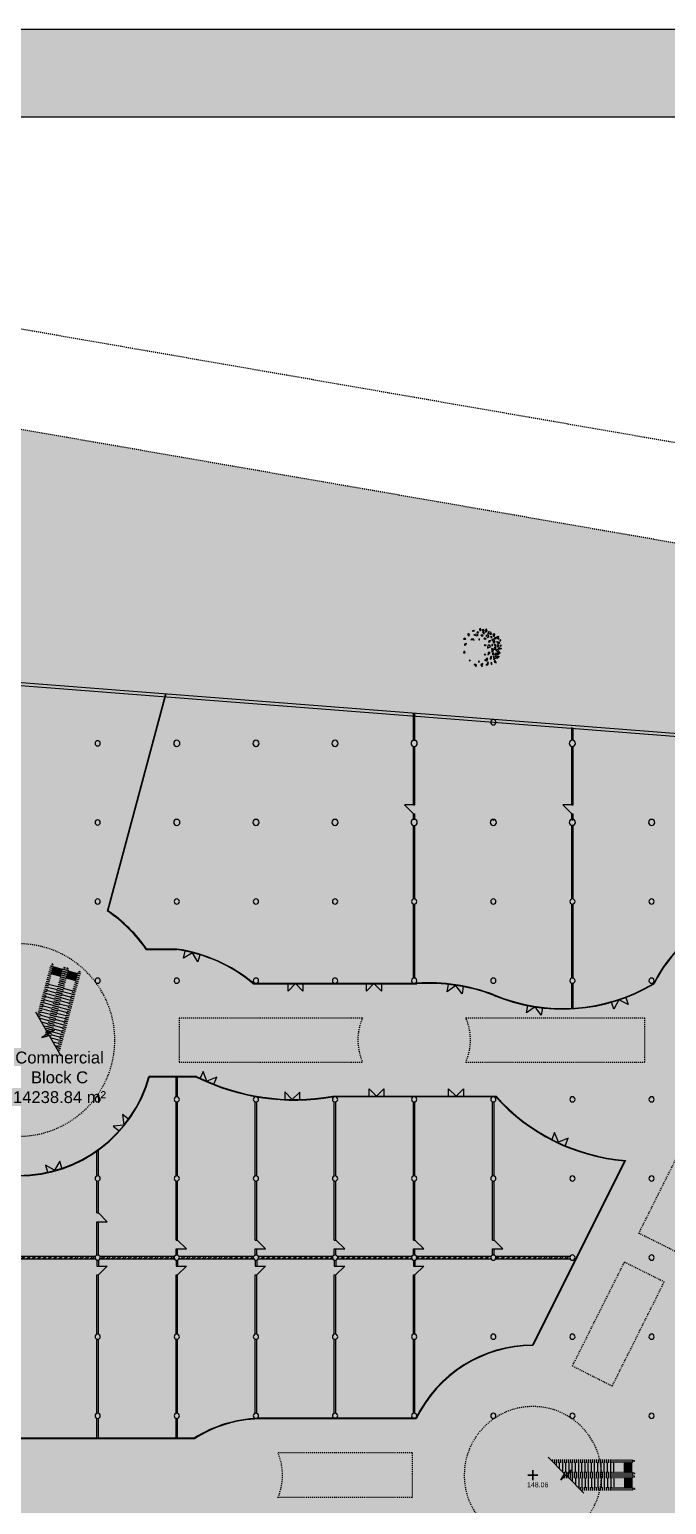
# Model space of a CAD drawing. Header units: metres. Extents: x 183920 to 188551, y 20757 to 23715.
# Drawn here: x 184874.4 to 184938.8, y 20923.2 to 21072.4 of the extents above; entities that cross this region are included whole.
import ezdxf

# ---------------------------------------------------------------- set-up
doc = ezdxf.new("R2010")
doc.units = ezdxf.units.M
for name, pattern in [('Light Grey Page Line', [0]), ('Page Lines', [0]), ('Path offset', [0.022225, 0.00635, -0.003175, 0.00635, -0.003175, 0, -0.003175]), ('Property boundary', [0.001111, 0.0003175, -0.00015875, 0.0003175, -0.00015875, 0, -0.00015875]), ('Style 0', [0]), ('Style_15', [5e-07, 2.5e-07, -2.5e-07]), ('Style_18', [0]), ('Style_19', [0]), ('Style_21', [9.525e-07, 6.35e-07, -3.175e-07]), ('Wall Style 01', [0])]:
    doc.linetypes.add(name, pattern=pattern)
for name, color, linetype, true_color in [('0_1', 7, 'Continuous', 0x000000), ('0_2', 7, 'Continuous', 0x000000), ('brick', 12, 'Continuous', 0xbd0000), ('COLON', 5, 'Continuous', 0x0000ff), ('DOORS', 8, 'Continuous', 0x414141), ('DRAW', 7, 'Continuous', 0xffffff), ('GKL', 5, 'Continuous', 0x0000ff), ('Glass', 4, 'Continuous', 0x00ffff), ('Imported blocks_1', 7, 'Continuous', 0xc57dd9), ('Title blocks & Legend', 7, 'Continuous', 0xf890f8), ('WALL', 7, 'Continuous', 0x000000), ('Walls', 7, 'Continuous', 0x68db4c), ('Zoning', 7, 'Continuous', 0x47d2e2)]:
    doc.layers.add(name, color=color, linetype=linetype, true_color=true_color)
doc.styles.add('Style_15', font='', dxfattribs={"height": 0.504})
doc.styles.add('Style_17', font='', dxfattribs={"height": 1.2})
doc.styles.get('Style_15').set_extended_font_data('arial')
doc.styles.get('Style_17').set_extended_font_data('arial')
pattern_1 = [(45, (-3.6, 82), (-0.2694076836, 0.2694076836), []), (45, (-3.4204, 82), (-0.2694076836, 0.2694076836), [])]

# ---------------------------------------------------------------- blocks, each defined once
blk = doc.blocks.new('AC7174312D')
at = {"layer": 'WALL', "linetype": 'Style_19'}
for points in [[(4.25, -5.75), (4.25, -6.75)], [(3.75, -6.25), (4.75, -6.25)]]:
    blk.add_lwpolyline(points, dxfattribs=at)
blk = doc.blocks.new('AC584E3954')
at = {"layer": 'Glass', "linetype": 'Style_19'}
for points in [[(-0.89, -1.23), (-0.89, -1.17)], [(0.61, -1.23), (0.61, -1.98), (-0.14, -1.23), (-0.89, -1.98), (-0.89, -1.23)], [(0.61, -1.23), (0.61, -1.17)]]:
    blk.add_lwpolyline(points, dxfattribs=at)
blk = doc.blocks.new('TREE08')
at = {"layer": '0_2', "linetype": 'Style 0'}
for points in [[(-0.508, 0.582), (-0.554, 0.61)], [(-0.554, 0.61), (-0.554, 0.553)], [(-0.498, 0.538), (-0.508, 0.582)], [(-0.451, 0.609), (-0.46, 0.579)], [(-0.46, 0.579), (-0.417, 0.591)], [(-0.434, 0.645), (-0.451, 0.609)], [(-0.391, 0.645), (-0.434, 0.645)], [(-0.417, 0.591), (-0.387, 0.609)], [(-0.388, 0.609), (-0.391, 0.645)], [(-0.348, 0.738), (-0.363, 0.73)], [(-0.363, 0.73), (-0.348, 0.644)], [(-0.281, 0.701), (-0.348, 0.738)], [(-0.348, 0.644), (-0.312, 0.615)], [(-0.312, 0.615), (-0.286, 0.644)], [(-0.286, 0.644), (-0.281, 0.701)], [(-0.167, 0.745), (-0.229, 0.694)], [(-0.229, 0.694), (-0.229, 0.687)], [(-0.229, 0.687), (-0.188, 0.629)], [(-0.159, 0.605), (-0.19, 0.548)], [(-0.188, 0.629), (-0.172, 0.658)], [(-0.172, 0.658), (-0.162, 0.687)], [(-0.126, 0.752), (-0.167, 0.745)], [(-0.162, 0.687), (-0.142, 0.687)], [(-0.139, 0.62), (-0.159, 0.605)], [(-0.142, 0.687), (-0.121, 0.68)], [(-0.093, 0.576), (-0.139, 0.62)], [(-0.08, 0.723), (-0.126, 0.752)], [(-0.121, 0.68), (-0.085, 0.701)], [(-0.085, 0.701), (-0.08, 0.723)], [(-0.001, 0.644), (-0.031, 0.644)], [(-0.031, 0.644), (-0.026, 0.594)], [(-0.026, 0.594), (0.004, 0.615)], [(0.024, 0.813), (-0.017, 0.755)], [(-0.017, 0.755), (-0.007, 0.719)], [(-0.007, 0.719), (0.039, 0.712)], [(0.02, 0.623), (-0.001, 0.644)], [(0.004, 0.615), (0.02, 0.623)], [(0.029, 0.798), (0.024, 0.813)], [(0.065, 0.719), (0.029, 0.798)], [(0.039, 0.712), (0.065, 0.719)], [(0.097, 0.593), (0.072, 0.542)], [(0.133, 0.629), (0.097, 0.593)], [(0.121, 0.674), (0.131, 0.731)], [(0.131, 0.674), (0.121, 0.674)], [(0.131, 0.731), (0.172, 0.674)], [(0.142, 0.652), (0.131, 0.674)], [(0.189, 0.6), (0.133, 0.629)], [(0.183, 0.666), (0.142, 0.652)], [(0.198, 0.835), (0.157, 0.769)], [(0.157, 0.769), (0.198, 0.733)], [(0.172, 0.674), (0.183, 0.666)], [(0.251, 0.571), (0.189, 0.6)], [(0.229, 0.784), (0.198, 0.835)], [(0.198, 0.733), (0.254, 0.748)], [(0.275, 0.769), (0.229, 0.784)], [(0.254, 0.748), (0.275, 0.769)], [(0.278, 0.627), (0.319, 0.656)], [(0.355, 0.605), (0.278, 0.627)], [(0.319, 0.656), (0.365, 0.67)], [(0.357, 0.784), (0.331, 0.755)], [(0.331, 0.755), (0.347, 0.733)], [(0.347, 0.733), (0.362, 0.748)], [(0.406, 0.641), (0.355, 0.605)], [(0.362, 0.748), (0.357, 0.784)], [(0.365, 0.67), (0.406, 0.641)], [(0.522, 0.632), (0.464, 0.596)], [(0.464, 0.596), (0.515, 0.589)], [(0.522, 0.632), (0.515, 0.589)], [(-0.764, 0.141), (-0.79, 0.097)], [(-0.79, 0.097), (-0.733, 0.076)], [(-0.718, 0.141), (-0.764, 0.141)], [(-0.733, 0.076), (-0.692, 0.097)], [(-0.72, 0.308), (-0.711, 0.362)], [(-0.664, 0.338), (-0.72, 0.308)], [(-0.692, 0.097), (-0.718, 0.141)], [(-0.711, 0.362), (-0.668, 0.362)], [(-0.668, 0.362), (-0.664, 0.338)], [(-0.548, 0.284), (-0.579, 0.241)], [(-0.579, 0.241), (-0.538, 0.255)], [(-0.554, 0.553), (-0.508, 0.516)], [(-0.498, 0.437), (-0.549, 0.43)], [(-0.549, 0.43), (-0.549, 0.386)], [(-0.549, 0.386), (-0.498, 0.408)], [(-0.502, 0.349), (-0.548, 0.284)], [(-0.545, 0.019), (-0.498, 0.061)], [(-0.541, 0.055), (-0.545, 0.019)], [(-0.498, 0.11), (-0.541, 0.055)], [(-0.538, 0.255), (-0.466, 0.291)], [(-0.508, 0.516), (-0.498, 0.538)], [(-0.451, 0.342), (-0.502, 0.349)], [(-0.498, 0.408), (-0.498, 0.437)], [(-0.438, 0.092), (-0.498, 0.11)], [(-0.498, 0.061), (-0.438, 0.092)], [(-0.466, 0.291), (-0.451, 0.342)], [(-0.349, 0.578), (-0.4, 0.549)], [(-0.4, 0.549), (-0.339, 0.528)], [(-0.322, 0.456), (-0.364, 0.414)], [(-0.364, 0.414), (-0.309, 0.408)], [(-0.292, 0.557), (-0.349, 0.578)], [(-0.339, 0.528), (-0.318, 0.528)], [(-0.306, 0.266), (-0.323, 0.236)], [(-0.323, 0.236), (-0.306, 0.218)], [(-0.301, 0.468), (-0.322, 0.456)], [(-0.318, 0.528), (-0.292, 0.557)], [(-0.309, 0.408), (-0.271, 0.45)], [(-0.285, 0.242), (-0.306, 0.266)], [(-0.306, 0.218), (-0.285, 0.242)], [(-0.271, 0.45), (-0.301, 0.468)], [(-0.19, 0.548), (-0.2, 0.526)], [(-0.2, 0.526), (-0.159, 0.533)], [(-0.165, 0.431), (-0.175, 0.409)], [(-0.175, 0.38), (-0.124, 0.409)], [(-0.175, 0.409), (-0.175, 0.38)], [(-0.117, 0.438), (-0.165, 0.431)], [(-0.159, 0.533), (-0.129, 0.526)], [(-0.129, 0.526), (-0.088, 0.533)], [(-0.117, 0.438), (-0.124, 0.409)], [(-0.082, 0.562), (-0.093, 0.576)], [(-0.088, 0.533), (-0.082, 0.562)], [(0.05, 0.252), (-0.012, 0.213)], [(-0.012, 0.213), (0.019, 0.2)], [(0.024, 0.199), (0.05, 0.235)], [(0.061, 0.507), (0.025, 0.449)], [(0.025, 0.449), (0.04, 0.399)], [(0.04, 0.399), (0.091, 0.449)], [(0.05, 0.252), (0.05, 0.235)], [(0.091, 0.449), (0.061, 0.507)], [(0.072, 0.542), (0.128, 0.564)], [(0.141, 0.336), (0.124, 0.272)], [(0.124, 0.272), (0.15, 0.214)], [(0.128, 0.564), (0.21, 0.513)], [(0.141, 0.336), (0.222, 0.308)], [(0.15, 0.214), (0.175, 0.192)], [(0.175, 0.192), (0.201, 0.272)], [(0.201, 0.272), (0.222, 0.308)], [(0.239, 0.437), (0.208, 0.444)], [(0.208, 0.444), (0.213, 0.408)], [(0.21, 0.513), (0.22, 0.535)], [(0.213, 0.408), (0.234, 0.372)], [(0.22, 0.535), (0.251, 0.571)], [(0.234, 0.372), (0.249, 0.401)], [(0.249, 0.401), (0.239, 0.437)], [(0.289, 0.507), (0.278, 0.471)], [(0.278, 0.471), (0.319, 0.457)], [(0.309, 0.5), (0.289, 0.507)], [(0.324, 0.302), (0.293, 0.287)], [(0.293, 0.287), (0.354, 0.251)], [(0.349, 0.131), (0.299, 0.084)], [(0.299, 0.084), (0.33, 0.048)], [(0.35, 0.486), (0.309, 0.5)], [(0.319, 0.457), (0.35, 0.486)], [(0.385, 0.302), (0.324, 0.302)], [(0.33, 0.048), (0.36, 0.004)], [(0.349, 0.131), (0.37, 0.055)], [(0.354, 0.251), (0.385, 0.215)], [(0.36, 0.004), (0.37, 0.055)], [(0.403, 0.451), (0.362, 0.408)], [(0.362, 0.408), (0.377, 0.343)], [(0.39, 0.576), (0.374, 0.525)], [(0.374, 0.525), (0.4, 0.504)], [(0.377, 0.343), (0.459, 0.35)], [(0.426, 0.237), (0.385, 0.302)], [(0.385, 0.215), (0.39, 0.186)], [(0.441, 0.554), (0.39, 0.576)], [(0.39, 0.186), (0.426, 0.237)], [(0.4, 0.504), (0.441, 0.497)], [(0.413, 0.394), (0.403, 0.451)], [(0.454, 0.379), (0.413, 0.394)], [(0.441, 0.497), (0.441, 0.554)], [(0.459, 0.35), (0.454, 0.379)], [(0.495, 0.198), (0.454, 0.191)], [(0.454, 0.191), (0.454, 0.169)], [(0.454, 0.169), (0.474, 0.141)], [(0.474, 0.141), (0.495, 0.126)], [(0.485, 0.48), (0.505, 0.524)], [(0.526, 0.459), (0.485, 0.48)], [(0.485, 0.408), (0.51, 0.415)], [(0.51, 0.357), (0.485, 0.408)], [(0.5, 0.049), (0.486, 0.029)], [(0.486, 0.029), (0.496, -0.023)], [(0.54, 0.166), (0.495, 0.198)], [(0.54, 0.166), (0.495, 0.126)], [(0.547, 0.003), (0.5, 0.049)], [(0.505, 0.524), (0.561, 0.524)], [(0.51, 0.415), (0.623, 0.379)], [(0.597, 0.343), (0.51, 0.357)], [(0.567, 0.488), (0.526, 0.459)], [(0.54, 0.24), (0.551, 0.285)], [(0.582, 0.206), (0.54, 0.24)], [(0.551, -0.069), (0.547, 0.003)], [(0.613, 0.249), (0.551, 0.285)], [(0.556, 0.119), (0.592, 0.162)], [(0.613, 0.068), (0.556, 0.119)], [(0.561, 0.524), (0.597, 0.553)], [(0.597, 0.553), (0.567, 0.488)], [(0.577, 0.271), (0.628, 0.314)], [(0.582, 0.206), (0.597, 0.213)], [(0.592, 0.162), (0.664, 0.141)], [(0.679, 0.365), (0.597, 0.343)], [(0.597, 0.213), (0.613, 0.249)], [(0.611, 0.25), (0.633, 0.256)], [(0.684, 0.097), (0.613, 0.068)], [(0.613, 0.068), (0.633, 0.018)], [(0.623, 0.379), (0.679, 0.365)], [(0.628, 0.314), (0.669, 0.292)], [(0.669, 0.292), (0.633, 0.256)], [(0.633, 0.018), (0.659, 0.003)], [(0.644, 0.206), (0.705, 0.249)], [(0.644, 0.206), (0.72, 0.191)], [(0.659, 0.003), (0.664, 0.054)], [(0.664, 0.141), (0.735, 0.155)], [(0.675, 0.093), (0.664, 0.054)], [(0.735, 0.155), (0.684, 0.097)], [(0.736, 0.019), (0.699, -0.021)], [(0.705, 0.249), (0.741, 0.235)], [(0.741, 0.235), (0.72, 0.191)], [(0.806, -0.014), (0.736, 0.019)], [(-0.754, -0.091), (-0.774, -0.149)], [(-0.774, -0.149), (-0.708, -0.098)], [(-0.708, -0.098), (-0.754, -0.091)], [(-0.58, -0.206), (-0.616, -0.279)], [(-0.616, -0.279), (-0.585, -0.322)], [(-0.59, -0.3), (-0.564, -0.257)], [(-0.585, -0.322), (-0.59, -0.3)], [(-0.564, -0.257), (-0.58, -0.206)], [(-0.411, -0.488), (-0.447, -0.51)], [(-0.447, -0.51), (-0.426, -0.561)], [(-0.426, -0.561), (-0.406, -0.553)], [(-0.375, -0.524), (-0.411, -0.488)], [(-0.406, -0.553), (-0.375, -0.524)], [(0.265, -0.041), (0.229, -0.083)], [(0.229, -0.083), (0.27, -0.083)], [(0.249, -0.394), (0.238, -0.435)], [(0.238, -0.435), (0.263, -0.45)], [(0.244, -0.575), (0.239, -0.633)], [(0.295, -0.604), (0.244, -0.575)], [(0.278, -0.409), (0.249, -0.394)], [(0.263, -0.45), (0.278, -0.409)], [(0.265, -0.041), (0.27, -0.083)], [(0.418, -0.206), (0.387, -0.243)], [(0.387, -0.243), (0.459, -0.214)], [(0.423, -0.389), (0.403, -0.467)], [(0.403, -0.467), (0.428, -0.488)], [(0.423, -0.112), (0.413, -0.141)], [(0.413, -0.141), (0.418, -0.206)], [(0.454, -0.12), (0.423, -0.112)], [(0.423, -0.389), (0.449, -0.445)], [(0.428, -0.488), (0.49, -0.496)], [(0.49, -0.496), (0.449, -0.445)], [(0.469, -0.177), (0.454, -0.12)], [(0.459, -0.214), (0.469, -0.177)], [(0.496, -0.023), (0.551, -0.069)], [(0.582, -0.228), (0.536, -0.206)], [(0.536, -0.206), (0.541, -0.235)], [(0.541, -0.235), (0.572, -0.293)], [(0.541, -0.235), (0.572, -0.293)], [(0.556, -0.344), (0.608, -0.286)], [(0.572, -0.293), (0.556, -0.344)], [(0.608, -0.286), (0.582, -0.228)], [(0.654, -0.127), (0.648, -0.163)], [(0.648, -0.163), (0.689, -0.192)], [(0.684, -0.134), (0.654, -0.127)], [(0.725, -0.177), (0.684, -0.134)], [(0.689, -0.192), (0.725, -0.177)], [(0.699, -0.021), (0.741, -0.047)], [(0.741, -0.047), (0.806, -0.014)], [(-0.053, -0.608), (-0.063, -0.643)], [(-0.063, -0.643), (-0.029, -0.643)], [(-0.053, -0.608), (-0.033, -0.619)], [(-0.029, -0.643), (-0.033, -0.619)], [(0.243, -0.593), (0.201, -0.613)], [(0.201, -0.613), (0.201, -0.649)], [(0.24, -0.624), (0.201, -0.649)], [(0.239, -0.633), (0.275, -0.647)], [(0.275, -0.647), (0.295, -0.626)], [(0.295, -0.626), (0.295, -0.604)]]:
    blk.add_lwpolyline(points, dxfattribs=at)
blk = doc.blocks.new('A3  Title block minimal vertical')
at = {"layer": 'Imported blocks_1', "transparency": 33554483}
blk.add_hatch(color=256, dxfattribs=at).paths.add_polyline_path([(-0.20993, -0.1483), (-0.20053, -0.13906), (-0.20053, 0.13995), (0.15506, 0.13995), (0.15506, -0.13906), (-0.20053, -0.13906), (-0.20993, -0.1483), (0.20993, -0.1483), (0.20993, 0.1483), (-0.20993, 0.1483), (-0.20993, -0.1483)], flags=0)
at = {"layer": 'Imported blocks_1', "linetype": 'Page Lines'}
blk.add_lwpolyline([(-0.20993, -0.1483), (0.20993, -0.1483), (0.20993, 0.1483), (-0.20993, 0.1483), (-0.20993, -0.1483)], close=True, dxfattribs=at)
at = {"layer": 'Imported blocks_1', "linetype": 'Light Grey Page Line'}
blk.add_lwpolyline([(-0.20053, -0.13906), (0.20169, -0.13906), (0.20169, 0.13995), (-0.20053, 0.13995), (-0.20053, -0.13906)], close=True, dxfattribs=at)

msp = doc.modelspace()

# ---------------------------------------------------------------- hatches: boundary and pattern name
at = {"layer": 'DRAW'}
h = msp.add_hatch(dxfattribs=at)
h.set_pattern_fill('PATTERN_0', color=256, scale=0.04, style=0, pattern_type=2)
h.set_pattern_definition(pattern_1)
edge = h.paths.add_edge_path(flags=0)
edge.add_arc((184881.27, 20948.18), 0.265, 151.8554, 180, ccw=False)
edge.add_line((184881.04, 20948.31), (184873.51, 20948.31))
edge.add_arc((184873.27, 20948.18), 0.265, 0, 28.1446, ccw=False)
edge.add_arc((184873.27, 20948.18), 0.265, -28.1446, 0, ccw=False)
edge.add_line((184873.51, 20948.06), (184881.04, 20948.06))
edge.add_arc((184881.27, 20948.18), 0.265, 180, 208.1446, ccw=False)
edge.add_line((184881.01, 20948.18), (184881.01, 20948.18))
edge = h.paths.add_edge_path(flags=0)
edge.add_line((184873.04, 20948.31), (184865.51, 20948.31))
edge.add_arc((184865.27, 20948.18), 0.265, 0, 28.1446, ccw=False)
edge.add_arc((184865.27, 20948.18), 0.265, -28.1446, 0, ccw=False)
edge.add_line((184865.51, 20948.06), (184873.04, 20948.06))
edge.add_arc((184873.27, 20948.18), 0.265, 180, 208.1446, ccw=False)
edge.add_arc((184873.27, 20948.18), 0.265, 151.8554, 180, ccw=False)
edge.add_line((184873.04, 20948.31), (184873.04, 20948.31))
edge = h.paths.add_edge_path(flags=0)
edge.add_line((184865.04, 20948.31), (184857.51, 20948.31))
edge.add_arc((184857.27, 20948.18), 0.265, 0, 28.1446, ccw=False)
edge.add_arc((184857.27, 20948.18), 0.265, -28.1446, 0, ccw=False)
edge.add_line((184857.51, 20948.06), (184865.04, 20948.06))
edge.add_arc((184865.27, 20948.18), 0.265, 180, 208.1446, ccw=False)
edge.add_arc((184865.27, 20948.18), 0.265, 151.8554, 180, ccw=False)
edge.add_line((184865.04, 20948.31), (184865.04, 20948.31))
edge = h.paths.add_edge_path(flags=0)
edge.add_arc((184855.27, 20948.18), 0.265, 151.8554, 180)
edge.add_arc((184855.27, 20948.18), 0.265, 180, 208.1446)
edge.add_line((184855.04, 20948.06), (184847.56, 20948.06))
edge.add_arc((184847.27, 20948.18), 0.315, 336.6201, 360)
edge.add_arc((184847.27, 20948.18), 0.315, 360, 383.3799)
edge.add_line((184847.56, 20948.31), (184855.04, 20948.31))
edge.add_line((184855.04, 20948.31), (184855.04, 20948.31))
edge = h.paths.add_edge_path(flags=0)
edge.add_line((184857.04, 20948.31), (184856.37, 20948.31))
edge.add_line((184856.37, 20948.31), (184856.37, 20948.06))
edge.add_line((184856.37, 20948.06), (184857.04, 20948.06))
edge.add_arc((184857.27, 20948.18), 0.265, 180, 208.1446, ccw=False)
edge.add_arc((184857.27, 20948.18), 0.265, 151.8554, 180, ccw=False)
edge.add_line((184857.04, 20948.31), (184857.04, 20948.31))
edge = h.paths.add_edge_path(flags=0)
edge.add_line((184856.17, 20948.31), (184855.51, 20948.31))
edge.add_arc((184855.27, 20948.18), 0.265, 0, 28.1446, ccw=False)
edge.add_arc((184855.27, 20948.18), 0.265, -28.1446, 0, ccw=False)
edge.add_line((184855.51, 20948.06), (184856.17, 20948.06))
edge.add_line((184856.17, 20948.06), (184856.17, 20948.31))
edge.add_line((184856.17, 20948.31), (184856.17, 20948.31))
h.paths.add_polyline_path([(184857.4, 20949.09), (184857.15, 20949.09), (184857.15, 20948.45), (184857.4, 20948.45), (184857.4, 20949.09)], flags=0)
h.paths.add_polyline_path([(184857.4, 20955.92), (184857.15, 20955.92), (184857.15, 20949.99), (184857.4, 20949.99), (184857.4, 20955.92)], flags=0)
h = msp.add_hatch(dxfattribs=at)
h.set_pattern_fill('PATTERN_0', color=256, scale=0.04, style=0, pattern_type=2)
h.set_pattern_definition(pattern_1)
edge = h.paths.add_edge_path(flags=0)
edge.add_line((184929.04, 20948.31), (184921.51, 20948.31))
edge.add_arc((184921.27, 20948.18), 0.265, 0, 28.1446, ccw=False)
edge.add_arc((184921.27, 20948.18), 0.265, -28.1446, 0, ccw=False)
edge.add_line((184921.51, 20948.06), (184929.04, 20948.06))
edge.add_arc((184929.27, 20948.18), 0.265, 180, 208.1446, ccw=False)
edge.add_arc((184929.27, 20948.18), 0.265, 151.8554, 180, ccw=False)
edge.add_line((184929.04, 20948.31), (184929.04, 20948.31))
edge = h.paths.add_edge_path(flags=0)
edge.add_line((184921.04, 20948.31), (184913.51, 20948.31))
edge.add_arc((184913.27, 20948.18), 0.265, 0, 28.1446, ccw=False)
edge.add_arc((184913.27, 20948.18), 0.265, -28.1446, 0, ccw=False)
edge.add_line((184913.51, 20948.06), (184921.04, 20948.06))
edge.add_arc((184921.27, 20948.18), 0.265, 180, 208.1446, ccw=False)
edge.add_arc((184921.27, 20948.18), 0.265, 151.8554, 180, ccw=False)
edge.add_line((184921.04, 20948.31), (184921.04, 20948.31))
edge = h.paths.add_edge_path(flags=0)
edge.add_line((184913.04, 20948.31), (184905.51, 20948.31))
edge.add_arc((184905.27, 20948.18), 0.265, 0, 28.1446, ccw=False)
edge.add_arc((184905.27, 20948.18), 0.265, -28.1446, 0, ccw=False)
edge.add_line((184905.51, 20948.06), (184913.04, 20948.06))
edge.add_arc((184913.27, 20948.18), 0.265, 180, 208.1446, ccw=False)
edge.add_arc((184913.27, 20948.18), 0.265, 151.8554, 180, ccw=False)
edge.add_line((184913.04, 20948.31), (184913.04, 20948.31))
edge = h.paths.add_edge_path(flags=0)
edge.add_line((184905.04, 20948.31), (184897.51, 20948.31))
edge.add_arc((184897.27, 20948.18), 0.265, 0, 28.1446, ccw=False)
edge.add_arc((184897.27, 20948.18), 0.265, -28.1446, 0, ccw=False)
edge.add_line((184897.51, 20948.06), (184905.04, 20948.06))
edge.add_arc((184905.27, 20948.18), 0.265, 180, 208.1446, ccw=False)
edge.add_arc((184905.27, 20948.18), 0.265, 151.8554, 180, ccw=False)
edge.add_line((184905.04, 20948.31), (184905.04, 20948.31))
edge = h.paths.add_edge_path(flags=0)
edge.add_line((184897.04, 20948.31), (184889.51, 20948.31))
edge.add_arc((184889.27, 20948.18), 0.265, 0, 28.1446, ccw=False)
edge.add_arc((184889.27, 20948.18), 0.265, -28.1446, 0, ccw=False)
edge.add_line((184889.51, 20948.06), (184897.04, 20948.06))
edge.add_arc((184897.27, 20948.18), 0.265, 180, 208.1446, ccw=False)
edge.add_arc((184897.27, 20948.18), 0.265, 151.8554, 180, ccw=False)
edge.add_line((184897.04, 20948.31), (184897.04, 20948.31))
edge = h.paths.add_edge_path(flags=0)
edge.add_arc((184889.27, 20948.18), 0.265, 151.8554, 180, ccw=False)
edge.add_line((184889.04, 20948.31), (184881.51, 20948.31))
edge.add_arc((184881.27, 20948.18), 0.265, 0, 28.1446, ccw=False)
edge.add_arc((184881.27, 20948.18), 0.265, -28.1446, 0, ccw=False)
edge.add_line((184881.51, 20948.06), (184889.04, 20948.06))
edge.add_arc((184889.27, 20948.18), 0.265, 180, 208.1446, ccw=False)
edge.add_line((184889.01, 20948.18), (184889.01, 20948.18))
at = {"layer": 'Walls', "transparency": 33554483}
msp.add_hatch(color=256, dxfattribs=at).paths.add_polyline_path([(184802.78, 21011.52), (184802.78, 21011.82), (184977.34, 20998.26), (184977.34, 20997.96), (184803.08, 21011.5), (184802.78, 21011.52)], flags=0)
at = {"layer": 'Zoning', "transparency": 33554483}
msp.add_hatch(color=256, dxfattribs=at).paths.add_polyline_path([(184979.79, 20791.04), (184979.46, 21013.52), (184803.82, 21044.02), (184705.17, 21043.36), (184705.24, 20815.82), (184979.79, 20791.04)], flags=0)

# ---------------------------------------------------------------- linework, layer by layer
at = {"layer": '0_1', "linetype": 'Style_15'}
for points in [[(184876.53, 20977.69), (184875.19, 20972.69)], [(184876.67, 20977.87), (184875.25, 20972.58)], [(184876.75, 20977.85), (184875.31, 20972.48)], [(184876.77, 20977.63), (184875.37, 20972.38)], [(184877.74, 20977.37), (184875.91, 20970.51)], [(184877.88, 20977.54), (184876, 20970.54)], [(184877.96, 20977.52), (184876.09, 20970.56)], [(184877.98, 20977.31), (184876.18, 20970.59)], [(184878.04, 20977.29), (184876.25, 20970.61)], [(184878.17, 20977.46), (184876.34, 20970.63)], [(184878.25, 20977.44), (184876.41, 20970.57)], [(184878.28, 20977.23), (184876.47, 20970.47)], [(184879.25, 20976.97), (184877.18, 20969.24)], [(184879.38, 20977.14), (184877.24, 20969.14)], [(184879.46, 20977.12), (184877.3, 20969.04)], [(184879.49, 20976.9), (184877.36, 20968.94)], [(184935.34, 20927.71), (184927.1, 20927.71)], [(184935.54, 20927.63), (184927.18, 20927.63)], [(184935.54, 20927.55), (184927.26, 20927.55)], [(184935.34, 20927.47), (184927.34, 20927.47)], [(184935.34, 20925.91), (184928.24, 20925.91)], [(184935.54, 20925.99), (184928.29, 20925.99)], [(184935.54, 20926.07), (184928.34, 20926.07)], [(184935.34, 20926.46), (184928.35, 20926.46)], [(184935.34, 20926.15), (184928.39, 20926.15)], [(184935.34, 20926.21), (184928.42, 20926.21)], [(184935.54, 20926.38), (184928.43, 20926.38)], [(184935.54, 20926.3), (184928.47, 20926.3)], [(184935.34, 20924.9), (184929.91, 20924.9)], [(184935.54, 20924.82), (184929.99, 20924.82)], [(184935.54, 20924.74), (184930.07, 20924.74)], [(184935.34, 20924.65), (184930.16, 20924.65)]]:
    msp.add_lwpolyline(points, dxfattribs=at)
at = {"layer": '0_1', "linetype": 'Style_19'}
for points in [[(184876.53, 20977.69), (184876.61, 20977.67)], [(184876.75, 20977.85), (184876.67, 20977.87)], [(184876.77, 20977.63), (184876.69, 20977.65)], [(184877.54, 20976.61), (184876.57, 20976.87)], [(184877.55, 20976.64), (184876.58, 20976.9)], [(184877.56, 20976.7), (184876.6, 20976.96)], [(184877.58, 20976.76), (184876.61, 20977.02)], [(184877.6, 20976.82), (184876.63, 20977.08)], [(184877.61, 20976.89), (184876.65, 20977.15)], [(184877.63, 20976.95), (184876.66, 20977.21)], [(184877.65, 20977.01), (184876.68, 20977.27)], [(184877.66, 20977.07), (184876.7, 20977.33)], [(184877.68, 20977.14), (184876.71, 20977.4)], [(184877.7, 20977.2), (184876.73, 20977.46)], [(184877.71, 20977.26), (184876.75, 20977.52)], [(184877.73, 20977.31), (184876.76, 20977.57)], [(184877.74, 20977.37), (184877.82, 20977.35)], [(184877.88, 20977.54), (184877.96, 20977.52)], [(184877.98, 20977.31), (184877.9, 20977.33)], [(184878.04, 20977.29), (184878.12, 20977.27)], [(184878.08, 20976.47), (184879.05, 20976.21)], [(184878.09, 20976.49), (184879.05, 20976.23)], [(184878.1, 20976.56), (184879.07, 20976.3)], [(184878.12, 20976.62), (184879.09, 20976.36)], [(184878.14, 20976.68), (184879.1, 20976.42)], [(184878.15, 20976.74), (184879.12, 20976.48)], [(184878.25, 20977.44), (184878.17, 20977.46)], [(184878.17, 20976.81), (184879.14, 20976.55)], [(184878.19, 20976.87), (184879.15, 20976.61)], [(184878.28, 20977.23), (184878.2, 20977.25)], [(184878.2, 20976.93), (184879.17, 20976.67)], [(184878.22, 20976.99), (184879.19, 20976.73)], [(184878.24, 20977.06), (184879.2, 20976.8)], [(184878.25, 20977.12), (184879.22, 20976.86)], [(184878.27, 20977.17), (184879.24, 20976.91)], [(184879.25, 20976.97), (184879.33, 20976.94)], [(184879.38, 20977.14), (184879.46, 20977.12)], [(184879.49, 20976.9), (184879.41, 20976.92)], [(184934.55, 20926.46), (184934.55, 20927.47)], [(184934.58, 20926.46), (184934.58, 20927.47)], [(184934.65, 20926.46), (184934.65, 20927.47)], [(184934.71, 20926.46), (184934.71, 20927.47)], [(184934.78, 20926.46), (184934.78, 20927.47)], [(184934.84, 20926.46), (184934.84, 20927.47)], [(184934.91, 20926.46), (184934.91, 20927.47)], [(184934.97, 20926.46), (184934.97, 20927.47)], [(184935.03, 20926.46), (184935.03, 20927.47)], [(184935.1, 20926.46), (184935.1, 20927.47)], [(184935.16, 20926.46), (184935.16, 20927.47)], [(184935.23, 20926.46), (184935.23, 20927.47)], [(184935.28, 20926.46), (184935.28, 20927.47)], [(184935.34, 20927.71), (184935.34, 20927.63)], [(184935.34, 20927.47), (184935.34, 20927.55)], [(184935.54, 20927.55), (184935.54, 20927.63)], [(184934.55, 20925.91), (184934.55, 20924.9)], [(184934.58, 20925.91), (184934.58, 20924.9)], [(184934.65, 20925.91), (184934.65, 20924.9)], [(184934.71, 20925.91), (184934.71, 20924.9)], [(184934.78, 20925.91), (184934.78, 20924.9)], [(184934.84, 20925.91), (184934.84, 20924.9)], [(184934.91, 20925.91), (184934.91, 20924.9)], [(184934.97, 20925.91), (184934.97, 20924.9)], [(184935.03, 20925.91), (184935.03, 20924.9)], [(184935.1, 20925.91), (184935.1, 20924.9)], [(184935.16, 20925.91), (184935.16, 20924.9)], [(184935.23, 20925.91), (184935.23, 20924.9)], [(184935.28, 20925.91), (184935.28, 20924.9)], [(184935.34, 20926.46), (184935.34, 20926.38)], [(184935.34, 20926.21), (184935.34, 20926.3)], [(184935.34, 20926.15), (184935.34, 20926.07)], [(184935.34, 20925.91), (184935.34, 20925.99)], [(184935.54, 20926.38), (184935.54, 20926.3)], [(184935.54, 20925.99), (184935.54, 20926.07)], [(184935.34, 20924.9), (184935.34, 20924.82)], [(184935.34, 20924.65), (184935.34, 20924.74)], [(184935.54, 20924.82), (184935.54, 20924.74)]]:
    msp.add_lwpolyline(points, dxfattribs=at)
at = {"layer": 'brick', "linetype": 'Style_19'}
for points in [[(184873.51, 20948.31), (184881.04, 20948.31)], [(184873.51, 20948.06), (184881.04, 20948.06)], [(184881.51, 20948.31), (184889.04, 20948.31)], [(184881.51, 20948.06), (184889.04, 20948.06)], [(184889.51, 20948.31), (184897.04, 20948.31)], [(184889.51, 20948.06), (184897.04, 20948.06)], [(184897.51, 20948.31), (184905.04, 20948.31)], [(184897.51, 20948.06), (184905.04, 20948.06)], [(184905.51, 20948.31), (184913.04, 20948.31)], [(184905.51, 20948.06), (184913.04, 20948.06)], [(184913.51, 20948.31), (184921.04, 20948.31)], [(184913.51, 20948.06), (184921.04, 20948.06)], [(184921.51, 20948.31), (184929.04, 20948.31)], [(184921.51, 20948.06), (184929.04, 20948.06)]]:
    msp.add_lwpolyline(points, dxfattribs=at)
at = {"layer": 'COLON', "linetype": 'Style_19'}
for points in [[(184921.01, 21002.31, 1), (184921.54, 21002.31, 1), (184921.01, 21002.31)], [(184881.01, 21000.18, 1), (184881.54, 21000.18, 1), (184881.01, 21000.18)], [(184881.01, 20992.18, 1), (184881.54, 20992.18, 1), (184881.01, 20992.18)], [(184881.01, 20984.18, 1), (184881.54, 20984.18, 1), (184881.01, 20984.18)], [(184889.01, 20984.18, 1), (184889.54, 20984.18, 1), (184889.01, 20984.18)], [(184897.01, 20984.18, 1), (184897.54, 20984.18, 1), (184897.01, 20984.18)], [(184905.01, 20984.18, 1), (184905.54, 20984.18, 1), (184905.01, 20984.18)], [(184913.01, 20984.18, 1), (184913.54, 20984.18, 1), (184913.01, 20984.18)], [(184921.01, 20984.18, 1), (184921.54, 20984.18, 1), (184921.01, 20984.18)], [(184929.01, 20984.18, 1), (184929.54, 20984.18, 1), (184929.01, 20984.18)], [(184937.01, 20984.18, 1), (184937.54, 20984.18, 1), (184937.01, 20984.18)], [(184881.01, 20976.18, 1), (184881.54, 20976.18, 1), (184881.01, 20976.18)], [(184889.01, 20976.18, 1), (184889.54, 20976.18, 1), (184889.01, 20976.18)], [(184897.01, 20976.18, 1), (184897.54, 20976.18, 1), (184897.01, 20976.18)], [(184905.01, 20976.18, 1), (184905.54, 20976.18, 1), (184905.01, 20976.18)], [(184913.01, 20976.18, 1), (184913.54, 20976.18, 1), (184913.01, 20976.18)], [(184921.01, 20976.18, 1), (184921.54, 20976.18, 1), (184921.01, 20976.18)], [(184929.01, 20976.18, 1), (184929.54, 20976.18, 1), (184929.01, 20976.18)], [(184937.01, 20976.18, 1), (184937.54, 20976.18, 1), (184937.01, 20976.18)], [(184881.01, 20964.18, 1), (184881.54, 20964.18, 1), (184881.01, 20964.18)], [(184889.01, 20964.18, 1), (184889.54, 20964.18, 1), (184889.01, 20964.18)], [(184897.01, 20964.18, 1), (184897.54, 20964.18, 1), (184897.01, 20964.18)], [(184905.01, 20964.18, 1), (184905.54, 20964.18, 1), (184905.01, 20964.18)], [(184913.01, 20964.18, 1), (184913.54, 20964.18, 1), (184913.01, 20964.18)], [(184921.01, 20964.18, 1), (184921.54, 20964.18, 1), (184921.01, 20964.18)], [(184929.01, 20964.18, 1), (184929.54, 20964.18, 1), (184929.01, 20964.18)], [(184937.01, 20964.18, 1), (184937.54, 20964.18, 1), (184937.01, 20964.18)], [(184881.01, 20956.18, 1), (184881.54, 20956.18, 1), (184881.01, 20956.18)], [(184889.01, 20956.18, 1), (184889.54, 20956.18, 1), (184889.01, 20956.18)], [(184897.01, 20956.18, 1), (184897.54, 20956.18, 1), (184897.01, 20956.18)], [(184905.01, 20956.18, 1), (184905.54, 20956.18, 1), (184905.01, 20956.18)], [(184913.01, 20956.18, 1), (184913.54, 20956.18, 1), (184913.01, 20956.18)], [(184921.01, 20956.18, 1), (184921.54, 20956.18, 1), (184921.01, 20956.18)], [(184929.01, 20956.18, 1), (184929.54, 20956.18, 1), (184929.01, 20956.18)], [(184937.01, 20956.18, 1), (184937.54, 20956.18, 1), (184937.01, 20956.18)], [(184881.01, 20948.18, 1), (184881.54, 20948.18, 1), (184881.01, 20948.18)], [(184889.01, 20948.18, 1), (184889.54, 20948.18, 1), (184889.01, 20948.18)], [(184897.01, 20948.18, 1), (184897.54, 20948.18, 1), (184897.01, 20948.18)], [(184905.01, 20948.18, 1), (184905.54, 20948.18, 1), (184905.01, 20948.18)], [(184905.01, 20948.18, 1), (184905.54, 20948.18, 1), (184905.01, 20948.18)], [(184913.01, 20948.18, 1), (184913.54, 20948.18, 1), (184913.01, 20948.18)], [(184921.01, 20948.18, 1), (184921.54, 20948.18, 1), (184921.01, 20948.18)], [(184929.01, 20948.18, 1), (184929.54, 20948.18, 1), (184929.01, 20948.18)], [(184937.01, 20948.18, 1), (184937.54, 20948.18, 1), (184937.01, 20948.18)], [(184881.01, 20940.18, 1), (184881.54, 20940.18, 1), (184881.01, 20940.18)], [(184889.01, 20940.18, 1), (184889.54, 20940.18, 1), (184889.01, 20940.18)], [(184897.01, 20940.18, 1), (184897.54, 20940.18, 1), (184897.01, 20940.18)], [(184905.01, 20940.18, 1), (184905.54, 20940.18, 1), (184905.01, 20940.18)], [(184913.01, 20940.18, 1), (184913.54, 20940.18, 1), (184913.01, 20940.18)], [(184921.01, 20940.18, 1), (184921.54, 20940.18, 1), (184921.01, 20940.18)], [(184929.01, 20940.18, 1), (184929.54, 20940.18, 1), (184929.01, 20940.18)], [(184937.01, 20940.18, 1), (184937.54, 20940.18, 1), (184937.01, 20940.18)], [(184881.01, 20932.18, 1), (184881.54, 20932.18, 1), (184881.01, 20932.18)], [(184889.01, 20932.18, 1), (184889.54, 20932.18, 1), (184889.01, 20932.18)], [(184897.01, 20932.18, 1), (184897.54, 20932.18, 1), (184897.01, 20932.18)], [(184905.01, 20932.18, 1), (184905.54, 20932.18, 1), (184905.01, 20932.18)], [(184913.01, 20932.18, 1), (184913.54, 20932.18, 1), (184913.01, 20932.18)], [(184921.01, 20932.18, 1), (184921.54, 20932.18, 1), (184921.01, 20932.18)], [(184929.01, 20932.18, 1), (184929.54, 20932.18, 1), (184929.01, 20932.18)], [(184937.01, 20932.18, 1), (184937.54, 20932.18, 1), (184937.01, 20932.18)]]:
    msp.add_lwpolyline(points, format="xyb", close=True, dxfattribs=at)
at = {"layer": 'COLON', "linetype": 'Style_18'}
for points in [[(184888.96, 21000.18, 1), (184889.59, 21000.18, 1), (184888.96, 21000.18)], [(184896.96, 21000.18, 1), (184897.59, 21000.18, 1), (184896.96, 21000.18)], [(184904.96, 21000.18, 1), (184905.59, 21000.18, 1), (184904.96, 21000.18)], [(184912.96, 21000.18, 1), (184913.59, 21000.18, 1), (184912.96, 21000.18)], [(184928.96, 21000.18, 1), (184929.59, 21000.18, 1), (184928.96, 21000.18)], [(184888.96, 20992.18, 1), (184889.59, 20992.18, 1), (184888.96, 20992.18)], [(184896.96, 20992.18, 1), (184897.59, 20992.18, 1), (184896.96, 20992.18)], [(184904.96, 20992.18, 1), (184905.59, 20992.18, 1), (184904.96, 20992.18)], [(184912.96, 20992.18, 1), (184913.59, 20992.18, 1), (184912.96, 20992.18)], [(184920.96, 20992.18, 1), (184921.59, 20992.18, 1), (184920.96, 20992.18)], [(184928.96, 20992.18, 1), (184929.59, 20992.18, 1), (184928.96, 20992.18)], [(184936.96, 20992.18, 1), (184937.59, 20992.18, 1), (184936.96, 20992.18)]]:
    msp.add_lwpolyline(points, format="xyb", close=True, dxfattribs=at)
at = {"layer": 'DOORS', "linetype": 'Style_19'}
for points in [[(184913.2, 20993.95), (184912.3, 20993.95), (184913.2, 20993.05)], [(184929.2, 20993.95), (184928.3, 20993.95), (184929.2, 20993.05)], [(184881.35, 20951.8), (184882.25, 20951.8), (184881.35, 20952.7)], [(184889.35, 20949.05), (184890.25, 20949.05), (184889.35, 20949.95)], [(184897.35, 20949.05), (184898.25, 20949.05), (184897.35, 20949.95)], [(184905.35, 20949.05), (184906.25, 20949.05), (184905.35, 20949.95)], [(184913.35, 20949.05), (184914.25, 20949.05), (184913.35, 20949.95)], [(184921.35, 20949.05), (184922.25, 20949.05), (184921.35, 20949.95)], [(184881.35, 20947.32), (184882.25, 20947.32), (184881.35, 20946.42)], [(184889.35, 20947.32), (184890.25, 20947.32), (184889.35, 20946.42)], [(184897.35, 20947.32), (184898.25, 20947.32), (184897.35, 20946.42)], [(184905.35, 20947.32), (184906.25, 20947.32), (184905.35, 20946.42)], [(184913.35, 20947.32), (184914.25, 20947.32), (184913.35, 20946.42)]]:
    msp.add_lwpolyline(points, dxfattribs=at)
at = {"layer": 'GKL', "linetype": 'Style_19'}
for points in [[(184913.2, 21000.5), (184913.2, 21003.16)], [(184913.35, 21000.5), (184913.35, 21003.16)], [(184929.2, 21000.49), (184929.2, 21001.77)], [(184929.35, 21000.49), (184929.35, 21001.75)], [(184913.2, 21000.5), (184913.35, 21000.5)], [(184913.2, 20999.87), (184913.35, 20999.87)], [(184913.2, 20993.95), (184913.2, 20999.87)], [(184913.35, 20993.95), (184913.35, 20999.87)], [(184929.2, 20993.95), (184929.2, 20999.88)], [(184929.35, 20993.95), (184929.35, 20999.88)], [(184913.2, 20993.95), (184913.35, 20993.95)], [(184913.2, 20992.5), (184913.2, 20993.05)], [(184913.2, 20993.05), (184913.35, 20993.05)], [(184913.35, 20992.5), (184913.35, 20993.05)], [(184929.2, 20993.95), (184929.35, 20993.95)], [(184929.2, 20993.05), (184929.35, 20993.05)], [(184929.2, 20992.45), (184929.2, 20993.05)], [(184929.35, 20992.45), (184929.35, 20993.05)], [(184913.2, 20992.5), (184913.35, 20992.5)], [(184913.2, 20991.87), (184913.35, 20991.87)], [(184913.2, 20984.44), (184913.2, 20991.87)], [(184913.35, 20984.44), (184913.35, 20991.87)], [(184921.2, 20992.45), (184921.35, 20992.45)], [(184929.2, 20992.45), (184929.35, 20992.45)], [(184929.2, 20984.44), (184929.2, 20991.93)], [(184929.35, 20984.44), (184929.35, 20991.93)], [(184913.2, 20976.44), (184913.2, 20983.93)], [(184913.35, 20976.44), (184913.35, 20983.93)], [(184929.2, 20976.44), (184929.2, 20983.93)], [(184929.35, 20976.44), (184929.35, 20983.93)], [(184929.2, 20973.39), (184929.2, 20975.93)], [(184929.35, 20973.4), (184929.35, 20975.93)], [(184889.2, 20964.44), (184889.2, 20966.43)], [(184889.35, 20964.44), (184889.35, 20966.43)], [(184889.2, 20956.44), (184889.2, 20963.93)], [(184889.35, 20956.44), (184889.35, 20963.93)], [(184897.2, 20956.44), (184897.2, 20963.93)], [(184897.35, 20956.44), (184897.35, 20963.93)], [(184905.2, 20956.44), (184905.2, 20963.93)], [(184905.35, 20956.44), (184905.35, 20963.93)], [(184913.2, 20956.44), (184913.2, 20963.93)], [(184913.35, 20956.44), (184913.35, 20963.93)], [(184921.2, 20956.44), (184921.2, 20963.93)], [(184921.35, 20956.44), (184921.35, 20963.93)], [(184881.2, 20956.5), (184881.2, 20958.95)], [(184881.35, 20956.5), (184881.35, 20959.06)], [(184881.2, 20952.7), (184881.2, 20955.93)], [(184881.35, 20952.7), (184881.35, 20955.93)], [(184889.2, 20949.95), (184889.2, 20955.93)], [(184889.35, 20949.95), (184889.35, 20955.93)], [(184897.2, 20949.95), (184897.2, 20955.93)], [(184897.35, 20949.95), (184897.35, 20955.93)], [(184905.2, 20949.95), (184905.2, 20955.93)], [(184905.35, 20949.95), (184905.35, 20955.93)], [(184913.2, 20949.95), (184913.2, 20955.93)], [(184913.35, 20949.95), (184913.35, 20955.93)], [(184921.2, 20949.95), (184921.2, 20955.93)], [(184921.35, 20949.95), (184921.35, 20955.93)], [(184881.2, 20952.7), (184881.35, 20952.7)], [(184881.2, 20951.8), (184881.35, 20951.8)], [(184881.2, 20948.45), (184881.2, 20951.8)], [(184881.35, 20948.45), (184881.35, 20951.8)], [(184889.2, 20949.95), (184889.35, 20949.95)], [(184897.2, 20949.95), (184897.35, 20949.95)], [(184905.2, 20949.95), (184905.35, 20949.95)], [(184913.2, 20949.95), (184913.35, 20949.95)], [(184921.2, 20949.95), (184921.35, 20949.95)], [(184881.2, 20948.45), (184881.35, 20948.45)], [(184881.2, 20947.92), (184881.35, 20947.92)], [(184881.2, 20947.92), (184881.2, 20947.32)], [(184881.35, 20947.92), (184881.35, 20947.32)], [(184889.2, 20948.45), (184889.2, 20949.05)], [(184889.2, 20949.05), (184889.35, 20949.05)], [(184889.2, 20948.45), (184889.35, 20948.45)], [(184889.2, 20947.92), (184889.35, 20947.92)], [(184889.2, 20947.92), (184889.2, 20947.32)], [(184889.35, 20948.45), (184889.35, 20949.05)], [(184889.35, 20947.92), (184889.35, 20947.32)], [(184897.2, 20948.45), (184897.2, 20949.05)], [(184897.2, 20949.05), (184897.35, 20949.05)], [(184897.2, 20948.45), (184897.35, 20948.45)], [(184897.2, 20947.92), (184897.2, 20947.32)], [(184897.2, 20947.92), (184897.35, 20947.92)], [(184897.35, 20948.45), (184897.35, 20949.05)], [(184897.35, 20947.92), (184897.35, 20947.32)], [(184905.2, 20949.05), (184905.35, 20949.05)], [(184905.2, 20948.45), (184905.2, 20949.05)], [(184905.2, 20948.45), (184905.35, 20948.45)], [(184905.2, 20947.92), (184905.35, 20947.92)], [(184905.2, 20947.92), (184905.2, 20947.32)], [(184905.35, 20948.45), (184905.35, 20949.05)], [(184905.35, 20947.92), (184905.35, 20947.32)], [(184913.2, 20948.45), (184913.2, 20949.05)], [(184913.2, 20949.05), (184913.35, 20949.05)], [(184913.2, 20948.45), (184913.35, 20948.45)], [(184913.2, 20947.92), (184913.2, 20947.32)], [(184913.2, 20947.92), (184913.35, 20947.92)], [(184913.35, 20948.45), (184913.35, 20949.05)], [(184913.35, 20947.92), (184913.35, 20947.32)], [(184921.2, 20948.45), (184921.2, 20949.05)], [(184921.2, 20949.05), (184921.35, 20949.05)], [(184921.2, 20948.45), (184921.35, 20948.45)], [(184921.35, 20948.45), (184921.35, 20949.05)], [(184881.2, 20947.32), (184881.35, 20947.32)], [(184881.2, 20946.42), (184881.35, 20946.42)], [(184881.2, 20940.44), (184881.2, 20946.42)], [(184881.35, 20940.44), (184881.35, 20946.42)], [(184889.2, 20947.32), (184889.35, 20947.32)], [(184889.2, 20946.42), (184889.35, 20946.42)], [(184889.2, 20940.44), (184889.2, 20946.42)], [(184889.35, 20940.44), (184889.35, 20946.42)], [(184897.2, 20947.32), (184897.35, 20947.32)], [(184897.2, 20946.42), (184897.35, 20946.42)], [(184897.2, 20940.44), (184897.2, 20946.42)], [(184897.35, 20940.44), (184897.35, 20946.42)], [(184905.2, 20947.32), (184905.35, 20947.32)], [(184905.2, 20940.44), (184905.2, 20946.42)], [(184905.2, 20946.42), (184905.35, 20946.42)], [(184905.35, 20940.44), (184905.35, 20946.42)], [(184913.2, 20947.32), (184913.35, 20947.32)], [(184913.2, 20946.42), (184913.35, 20946.42)], [(184913.2, 20940.44), (184913.2, 20946.42)], [(184913.35, 20940.44), (184913.35, 20946.42)], [(184881.2, 20932.44), (184881.2, 20939.93)], [(184881.35, 20932.44), (184881.35, 20939.93)], [(184889.2, 20932.44), (184889.2, 20939.93)], [(184889.35, 20932.44), (184889.35, 20939.93)], [(184897.2, 20932.44), (184897.2, 20939.93)], [(184897.35, 20932.44), (184897.35, 20939.93)], [(184905.2, 20932.44), (184905.2, 20939.93)], [(184905.35, 20932.44), (184905.35, 20939.93)], [(184913.2, 20932.44), (184913.2, 20939.93)], [(184913.35, 20932.44), (184913.35, 20939.93)], [(184881.2, 20929.93), (184881.2, 20931.93)], [(184881.35, 20929.93), (184881.35, 20931.93)], [(184889.2, 20929.93), (184889.2, 20931.93)], [(184889.35, 20929.93), (184889.35, 20931.93)]]:
    msp.add_lwpolyline(points, dxfattribs=at)
at = {"layer": 'Glass', "linetype": 'Style_19'}
for points in [[(184882.26, 20983.21), (184888.15, 21005.22)], [(184882.3, 20983.19), (184888.19, 21005.2)], [(184889.27, 20979.37), (184886.17, 20979.37)], [(184889.27, 20979.31), (184886.21, 20979.31)], [(184897, 20975.87), (184913.54, 20975.87)], [(184897.02, 20975.93), (184913.66, 20975.93)], [(184891.28, 20966.49), (184886.46, 20966.49)], [(184891.27, 20966.43), (184886.5, 20966.43)], [(184905.01, 20964.49), (184921.55, 20964.49)], [(184921.52, 20964.43), (184905.02, 20964.43)], [(184934.54, 20957.96), (184925.23, 20939.34)], [(184934.63, 20958.01), (184925.26, 20939.28)], [(184913.45, 20931.93), (184897.52, 20931.93)], [(184913.48, 20931.87), (184897.56, 20931.87)], [(184891.06, 20929.87), (184853.49, 20929.87)], [(184891.04, 20929.93), (184857.4, 20929.93)]]:
    msp.add_lwpolyline(points, dxfattribs=at)
for points in [[(184886.21, 20979.31, 0.088644), (184882.25, 20983.23)], [(184886.29, 20979.31, 0.089652), (184882.27, 20983.29)], [(184945.2, 20982.64, 0.203211), (184937.49, 20975.91)], [(184945.2, 20982.57, 0.203174), (184937.54, 20975.87)], [(184897.02, 20975.93, 0.139856), (184889.27, 20979.37)], [(184897, 20975.87, 0.140215), (184889.27, 20979.32)], [(184921.3, 20974.78, 0.104489), (184913.54, 20975.93)], [(184921.27, 20974.73, 0.104489), (184913.54, 20975.87)], [(184921.27, 20974.73, 0.239594), (184937.54, 20975.87)], [(184921.3, 20974.78, 0.239367), (184937.49, 20975.91)], [(184860.03, 20966.49, 0.759496), (184886.52, 20966.49)], [(184860.09, 20966.49, 0.758534), (184886.46, 20966.49)], [(184891.27, 20966.43, 0.158649), (184905.02, 20964.43)], [(184891.28, 20966.49, 0.15881), (184905.01, 20964.49)], [(184921.52, 20964.43, 0.191023), (184934.54, 20957.96)], [(184921.55, 20964.49, 0.192544), (184934.63, 20958.01)], [(184925.23, 20939.34, 0.28608), (184913.45, 20931.93)], [(184925.26, 20939.28, 0.287618), (184913.48, 20931.87)], [(184897.52, 20931.93, 0.131909), (184891.04, 20929.93)], [(184897.56, 20931.88, 0.132914), (184891.06, 20929.87)]]:
    msp.add_lwpolyline(points, format="xyb", dxfattribs=at)
at = {"layer": 'WALL', "linetype": 'Style_21'}
for points in [[(184883.01, 20970.18, 1), (184863.54, 20970.18, 1), (184883.01, 20970.18)], [(184932.22, 20926.18, 1), (184918.33, 20926.18, 1), (184932.22, 20926.18)]]:
    msp.add_lwpolyline(points, format="xyb", close=True, dxfattribs=at)
at = {"layer": 'WALL', "linetype": 'Style_19'}
for points in [[(184877.01, 20974.62), (184876.04, 20974.88)], [(184877.09, 20974.93), (184876.12, 20975.19)], [(184877.17, 20975.24), (184876.2, 20975.5)], [(184877.26, 20975.55), (184876.29, 20975.81)], [(184877.63, 20974.79), (184878.6, 20974.53)], [(184877.71, 20975.1), (184878.68, 20974.84)], [(184877.79, 20975.41), (184878.76, 20975.15)], [(184876.59, 20973.06), (184875.62, 20973.32)], [(184876.67, 20973.37), (184875.7, 20973.63)], [(184876.76, 20973.68), (184875.79, 20973.94)], [(184876.84, 20973.99), (184875.87, 20974.25)], [(184876.92, 20974.31), (184875.95, 20974.57)], [(184877.21, 20973.23), (184878.18, 20972.97)], [(184877.29, 20973.54), (184878.26, 20973.28)], [(184877.38, 20973.85), (184878.35, 20973.59)], [(184877.46, 20974.16), (184878.43, 20973.9)], [(184877.54, 20974.47), (184878.51, 20974.21)], [(184874.99, 20973.03), (184876.17, 20970.99), (184876.92, 20971.19), (184875.63, 20970.44), (184876.37, 20970.64), (184877.56, 20968.59)], [(184876.34, 20972.12), (184875.37, 20972.38)], [(184876.42, 20972.43), (184875.45, 20972.69)], [(184876.5, 20972.75), (184875.54, 20973.01)], [(184876.25, 20971.81), (184875.6, 20971.99)], [(184876.79, 20971.67), (184877.76, 20971.41)], [(184876.88, 20971.98), (184877.84, 20971.72)], [(184876.96, 20972.29), (184877.93, 20972.03)], [(184877.04, 20972.6), (184878.01, 20972.34)], [(184877.13, 20972.91), (184878.09, 20972.65)], [(184876.17, 20971.5), (184875.83, 20971.59)], [(184875.92, 20970.56), (184875.87, 20970.58)], [(184876.09, 20971.19), (184876.05, 20971.2)], [(184876.46, 20970.42), (184877.43, 20970.16)], [(184876.54, 20970.73), (184877.51, 20970.47)], [(184876.62, 20971.04), (184877.59, 20970.78)], [(184876.71, 20971.35), (184877.68, 20971.09)], [(184876.74, 20970.01), (184877.34, 20969.85)], [(184876.97, 20969.61), (184877.26, 20969.53)], [(184930.44, 20924.37), (184928.77, 20926.04), (184929.15, 20926.71), (184928.1, 20925.66), (184928.48, 20926.33), (184926.81, 20928)], [(184927.65, 20927.16), (184927.65, 20927.47)], [(184927.97, 20926.84), (184927.97, 20927.47)], [(184928.29, 20926.46), (184928.29, 20927.47)], [(184928.62, 20926.46), (184928.62, 20927.47)], [(184928.94, 20926.46), (184928.94, 20927.47)], [(184929.26, 20926.46), (184929.26, 20927.47)], [(184929.58, 20926.46), (184929.58, 20927.47)], [(184929.91, 20926.46), (184929.91, 20927.47)], [(184930.23, 20926.46), (184930.23, 20927.47)], [(184930.55, 20926.46), (184930.55, 20927.47)], [(184930.88, 20926.46), (184930.88, 20927.47)], [(184931.2, 20926.46), (184931.2, 20927.47)], [(184931.52, 20926.46), (184931.52, 20927.47)], [(184931.85, 20926.46), (184931.85, 20927.47)], [(184932.17, 20926.46), (184932.17, 20927.47)], [(184932.49, 20926.46), (184932.49, 20927.47)], [(184932.81, 20926.46), (184932.81, 20927.47)], [(184933.14, 20926.46), (184933.14, 20927.47)], [(184933.46, 20926.46), (184933.46, 20927.47)], [(184925.77, 20926.18), (184924.77, 20926.18)], [(184925.27, 20925.68), (184925.27, 20926.68)], [(184928.29, 20925.91), (184928.29, 20925.85)], [(184928.94, 20925.91), (184928.94, 20925.87)], [(184929.26, 20925.91), (184929.26, 20925.55)], [(184929.58, 20925.91), (184929.58, 20925.23)], [(184929.91, 20925.91), (184929.91, 20924.9)], [(184930.23, 20925.91), (184930.23, 20924.9)], [(184930.55, 20925.91), (184930.55, 20924.9)], [(184930.88, 20925.91), (184930.88, 20924.9)], [(184931.2, 20925.91), (184931.2, 20924.9)], [(184931.52, 20925.91), (184931.52, 20924.9)], [(184931.85, 20925.91), (184931.85, 20924.9)], [(184932.17, 20925.91), (184932.17, 20924.9)], [(184932.49, 20925.91), (184932.49, 20924.9)], [(184932.81, 20925.91), (184932.81, 20924.9)], [(184933.14, 20925.91), (184933.14, 20924.9)], [(184933.46, 20925.91), (184933.46, 20924.9)]]:
    msp.add_lwpolyline(points, dxfattribs=at)
at = {"layer": 'WALL', "linetype": 'Style_21'}
for points in [[(184889.52, 20972.43), (184908.05, 20972.43)], [(184889.52, 20972.43), (184889.52, 20967.93)], [(184918.5, 20972.43), (184936.57, 20972.43)], [(184936.57, 20972.43), (184936.57, 20967.93)], [(184889.52, 20967.93), (184908.05, 20967.93)], [(184918.5, 20967.93), (184936.57, 20967.93)], [(184935.99, 20950.64), (184941.25, 20961.17)], [(184940.01, 20948.63), (184935.99, 20950.64)], [(184929.27, 20937.22), (184934.54, 20947.74)], [(184934.54, 20947.74), (184938.56, 20945.73)], [(184933.3, 20935.2), (184938.56, 20945.73)], [(184929.27, 20937.22), (184933.3, 20935.2)], [(184913.07, 20928.43), (184899.5, 20928.43)], [(184913.07, 20928.43), (184913.07, 20923.93)], [(184913.07, 20923.93), (184899.5, 20923.93)]]:
    msp.add_lwpolyline(points, dxfattribs=at)
for points in [[(184908.05, 20972.43, 0.206115), (184908.05, 20967.93)], [(184918.5, 20967.93, 0.206115), (184918.5, 20972.43)], [(184899.5, 20923.93, 0.206115), (184899.5, 20928.43)]]:
    msp.add_lwpolyline(points, format="xyb", dxfattribs=at)
at = {"layer": 'Walls', "linetype": 'Wall Style 01'}
for points in [[(184802.78, 21011.52), (184802.78, 21011.82), (184977.34, 20998.26)], [(184803.08, 21011.5), (184977.34, 20997.96)]]:
    msp.add_lwpolyline(points, dxfattribs=at)
at = {"layer": 'Zoning', "linetype": 'Property boundary'}
msp.add_lwpolyline([(184989.79, 20780.78), (184989.45, 21021.93), (184804.68, 21054.02), (184695.24, 21054.02), (184695.24, 20806.66), (184989.79, 20780.78)], close=True, dxfattribs=at)
msp.add_lwpolyline([(184989.79, 20780.78), (184989.45, 21021.93), (184804.68, 21054.02), (184695.24, 21054.02), (184695.24, 20806.66), (184989.79, 20780.78)], close=True, dxfattribs=at)
at = {"layer": 'Zoning', "linetype": 'Path offset'}
msp.add_lwpolyline([(184979.79, 20791.7), (184979.46, 21013.52), (184803.82, 21044.02), (184705.24, 21044.02), (184705.24, 20815.82), (184979.79, 20791.7)], close=True, dxfattribs=at)

# ---------------------------------------------------------------- block references
at = {"layer": '0_1', "xscale": 2.56811794368921, "yscale": 2.56811794368921, "rotation": 319.1486118296438}
msp.add_blockref('TREE08', (184920.03, 21009.71), dxfattribs=at)
at = {"layer": 'Glass'}
for p, rotation in [((184891.29, 20980.15), 346.1280571363438), ((184917.8, 20976.89), 351.468186298491), ((184925.82, 20974.74), 351.0741052442718), ((184933.7, 20975.45), 18.08004186289826), ((184909.32, 20963.26), 180), ((184917.37, 20963.26), 180)]:
    msp.add_blockref('AC584E3954', p, dxfattribs=dict(at, rotation=rotation))
for p in [(184901.42, 20977.11), (184909.35, 20977.11)]:
    msp.add_blockref('AC584E3954', p, dxfattribs=at)
for p, xscale, rotation in [((184891.96, 20964.84), -1, 156.496120134851), ((184901.08, 20962.95), -0.9999999999999999, 179.3066260807285), ((184884.95, 20960.92), -0.9999999999999999, 231.0714303743512), ((184927.53, 20958.65), -1, 157.4967057146681), ((184877.39, 20955.86), -1, 195.5239004104349)]:
    msp.add_blockref('AC584E3954', p, dxfattribs=dict(at, xscale=xscale, rotation=rotation))
at = {"layer": 'Title blocks & Legend', "xscale": 1060.907477067516, "yscale": 1062.975773071686}
msp.add_blockref('A3  Title block minimal vertical', (184870.51, 20914.72), dxfattribs=at)
at = {"layer": 'WALL'}
msp.add_blockref('AC7174312D', (184921.02, 20932.43), dxfattribs=at)
at = {"layer": 'WALL', "xscale": -1}
msp.add_blockref('AC7174312D', (184929.52, 20932.43), dxfattribs=at)

# ---------------------------------------------------------------- texts
at = {"layer": '0_1', "insert": (184925.76, 20924.95), "char_height": 0.504, "width": 2.3446, "attachment_point": 8, "style": 'Style_15'}
msp.add_mtext('148.06', dxfattribs=at)
at = {"layer": 'Zoning', "insert": (184877.42, 20966.4), "char_height": 1.2, "width": 10.5269, "attachment_point": 5, "style": 'Style_17'}
msp.add_mtext('Commercial Block C\\P14238.84 m²', dxfattribs=at)

doc.saveas('drawing.dxf')
